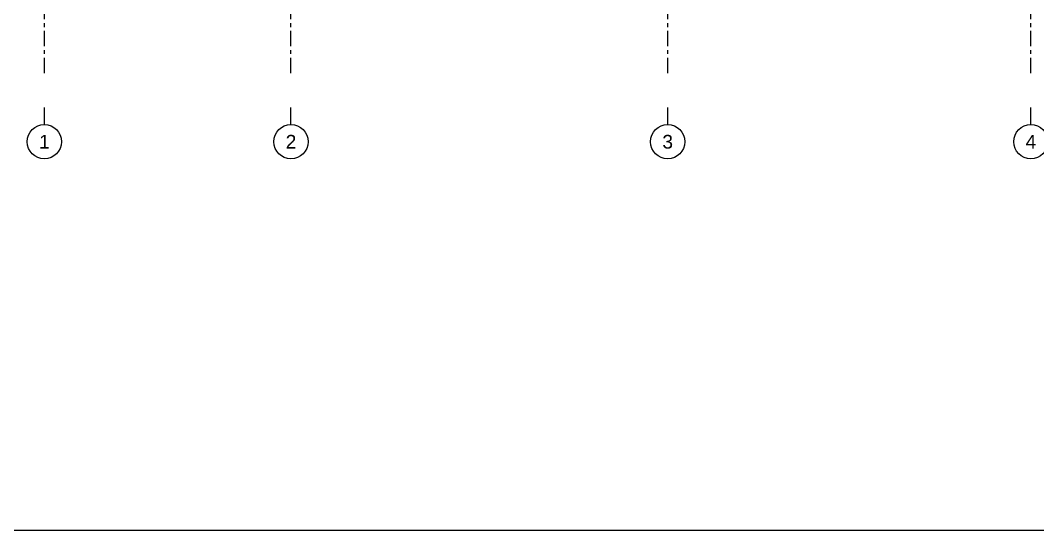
# Model space of a CAD drawing. Header units: millimetres. Extents: x -25371 to 2282244, y -90657 to 147824.
# Drawn here: x 1933346 to 1948195, y -11627 to -4175 of the extents above; entities that cross this region are included whole.
import ezdxf
from ezdxf.enums import TextEntityAlignment as Align

# ---------------------------------------------------------------- set-up
doc = ezdxf.new("R2010")
doc.units = ezdxf.units.MM
doc.linetypes.add('CENTER', pattern=[50.8, 31.75, -6.35, 6.35, -6.35])
doc.linetypes.add('TA_GL_000.90000', pattern=[2.475, 0.9, -0.225, 0.225, -0.225, 0.9])
for name, color, linetype in [('000 - 0_SYM_DWG_GRID-BUBBLE_MAIN_COLOR_6', 6, 'Continuous'), ('000 - 0_SYM_DWG_GRIDLINE_MAIN_COLOR_251', 251, 'Continuous'), ('000 - 0_SYM_DWG_SLOPE-SYM_TEXT_COLOR_3', 3, 'Continuous'), ('000 - GRID', 251, 'CENTER')]:
    doc.layers.add(name, color=color, linetype=linetype)
doc.styles.add('Arial', font='arial.ttf', dxfattribs={"height": 300})
doc.styles.add('TA', font='', dxfattribs={"height": 4.5})
doc.styles.get('TA').set_extended_font_data('Cordia New')

# ---------------------------------------------------------------- blocks, each defined once
blk = doc.blocks.new('A$C7fb6dcac')
at = {"layer": 'Defpoints'}
blk.add_lwpolyline([(7750, -444), (6975, -444), (6975, 0), (7750, 0)], close=True, dxfattribs=at)
blk = doc.blocks.new('*U461')
at = {"layer": '000 - 0_SYM_DWG_GRID-BUBBLE_MAIN_COLOR_6'}
blk.add_line((35, 0), (30, 0), dxfattribs=at)
blk.add_circle((40, 0), 5, dxfattribs=at)
at = {"layer": '000 - 0_SYM_DWG_GRIDLINE_MAIN_COLOR_251', "color": 0, "linetype": 'ByBlock', "ltscale": 5}
blk.add_line((20, 0), (-181.5, 0), dxfattribs=at)
at = {"layer": '000 - 0_SYM_DWG_GRIDLINE_MAIN_COLOR_251', "color": 3}
blk.add_point((-161.5, 0), dxfattribs=at)
at = {"layer": '000 - 0_SYM_DWG_GRIDLINE_MAIN_COLOR_251', "color": 0}
blk.add_point((0, 0), dxfattribs=at)
at = {"style": 'TA', "flags": 1}
blk.add_attdef('LOCATION', (6, -6), '', height=4.5, rotation=270, dxfattribs=at)
at = {"layer": '000 - 0_SYM_DWG_SLOPE-SYM_TEXT_COLOR_3', "style": 'Arial'}
blk.add_attdef('GRID-HEAD', text='', height=4, rotation=90, dxfattribs=at).set_placement((40, 0), align=Align.MIDDLE_CENTER)
blk = doc.blocks.new('C-1-VS01_REV00_20260615-231059_ELEVATION_5_dims')
at = {"layer": '000 - GRID', "linetype": 'TA_GL_000.90000', "xscale": 50.00000000000004, "yscale": 50.00000000000004, "zscale": 50.00000000000004, "rotation": 270}
for p, values in [((-24956, 100625), {'GRID-HEAD': '1'}), ((-21356, 100625), {'GRID-HEAD': '2'}), ((-15857, 100625), {'GRID-HEAD': '3'}), ((-10556, 100625), {'GRID-HEAD': '4'})]:
    blk.add_blockref('*U461', p, dxfattribs=at).add_auto_attribs(values)

msp = doc.modelspace()

# ---------------------------------------------------------------- block references
at = {"xscale": 50, "yscale": 50, "zscale": 50}
msp.add_blockref('A$C7fb6dcac', (1575673.68, 10572.622), dxfattribs=at)
msp.add_blockref('C-1-VS01_REV00_20260615-231059_ELEVATION_5_dims', (1958652.146, -104572.744))

doc.saveas('drawing.dxf')
